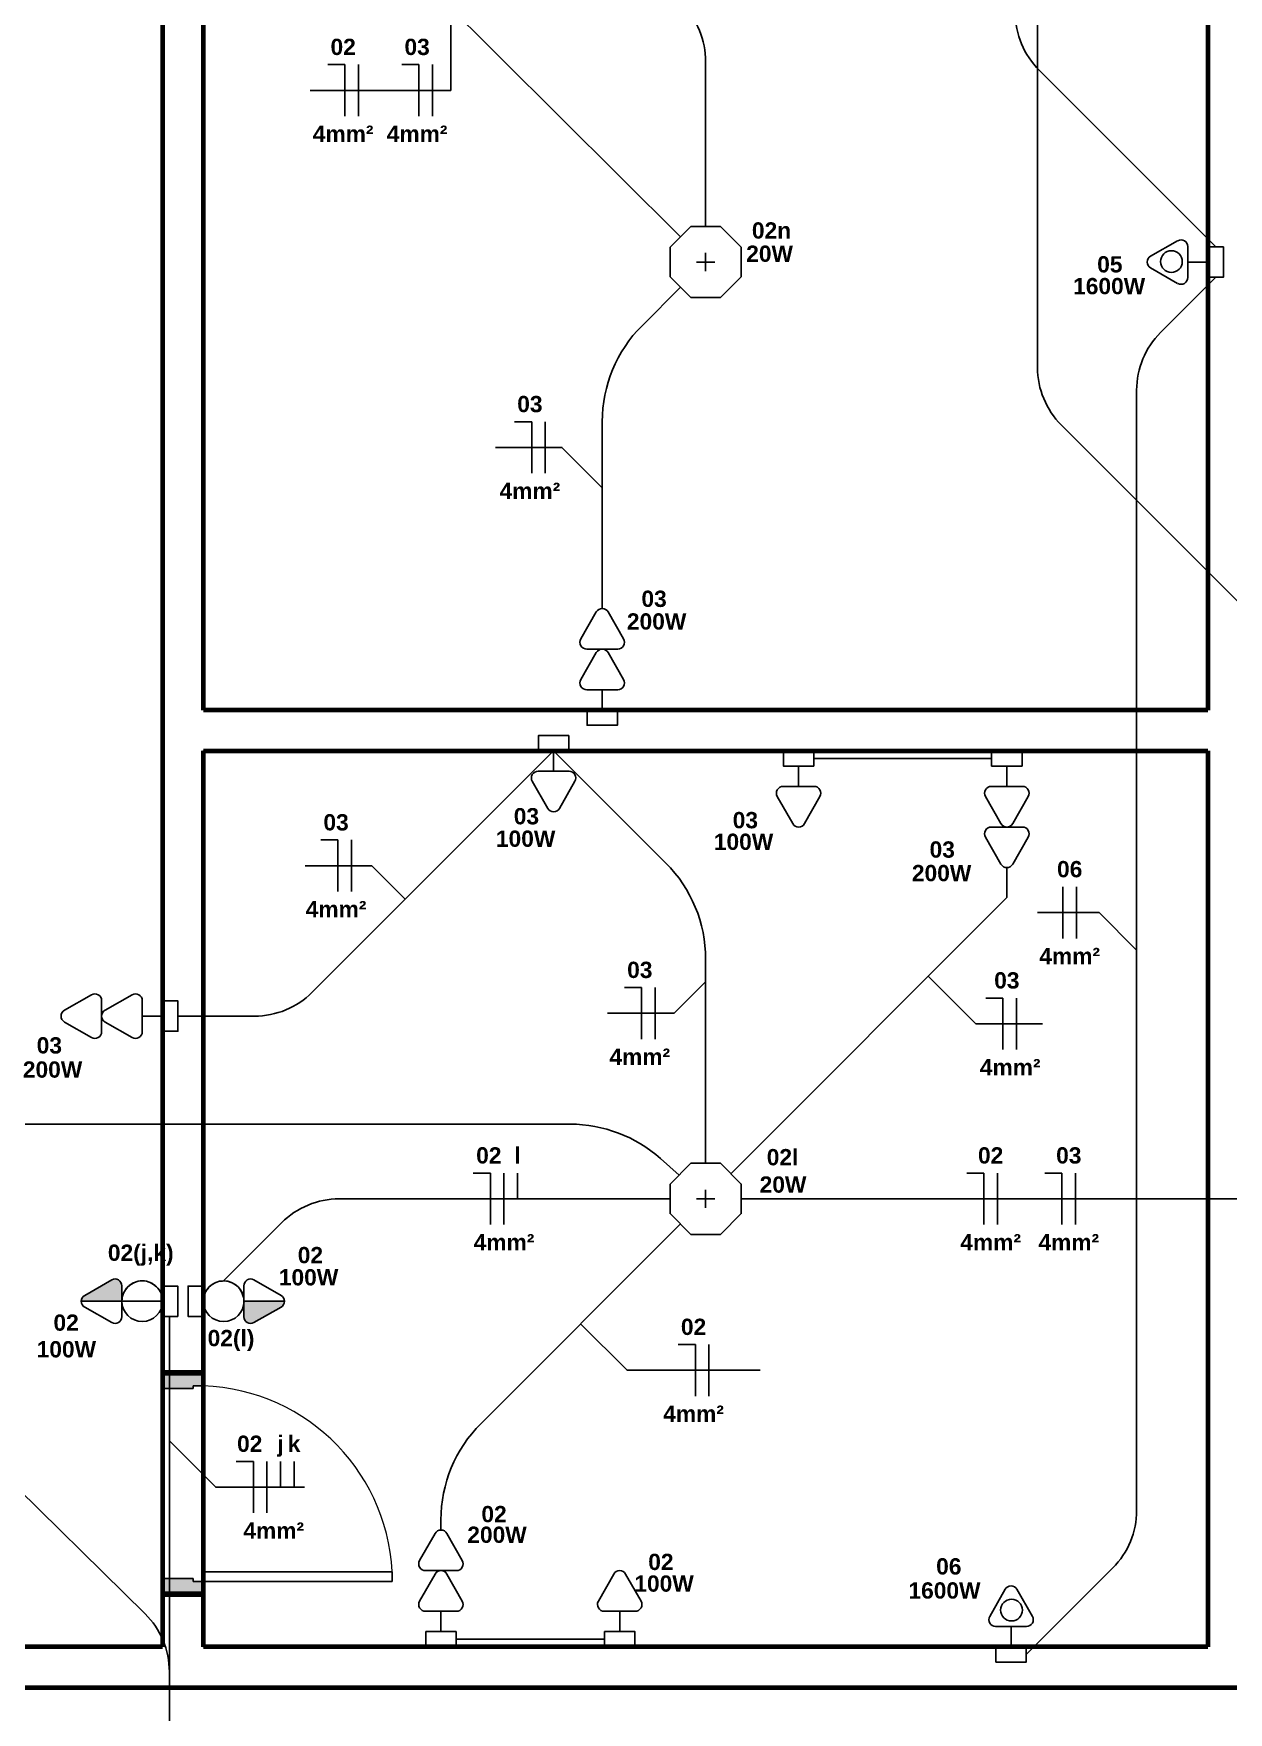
# Model space of a CAD drawing. Extents: x 1450 to 1868, y 82 to 351.
# Drawn here: x 1638.8 to 1643.21, y 258.38 to 264.56 of the extents above; entities that cross this region are included whole.
import ezdxf
from ezdxf.enums import TextEntityAlignment as Align

# ---------------------------------------------------------------- set-up
doc = ezdxf.new("R2010")
doc.units = 0
doc.header["$LTSCALE"] = 0.5
doc.linetypes.add('ELETRODUTO_TETO', pattern=[1000, 1000, 0])
doc.layers.get('0').update_dxf_attribs({"linetype": 'CONTINUOUS'})
for name, color, linetype, lineweight in [('A-DOOR', 31, 'CONTINUOUS', 25), ('A-DOOR-FRAM', 31, 'CONTINUOUS', 9), ('A-WALL', 113, 'CONTINUOUS', 30)]:
    doc.layers.add(name, color=color, linetype=linetype, lineweight=lineweight)
for name, color, linetype in [('ELETRODUTO_TETO', 2, 'CONTINUOUS'), ('FIACAO', 7, 'CONTINUOUS'), ('Iluminação', 7, 'CONTINUOUS'), ('INDICACAO_BIT_FIACAO', 7, 'CONTINUOUS'), ('INDICACAO_CIRCUITO', 2, 'CONTINUOUS'), ('INDICACAO_INTERRUPTOR_FIA', 2, 'CONTINUOUS'), ('INDICACAO_POTENCIA', 1, 'CONTINUOUS'), ('INTERRUPTORES', 1, 'CONTINUOUS'), ('LINHA_DE_CHAMADA', 7, 'CONTINUOUS'), ('LUMINÁRIAS', 3, 'CONTINUOUS'), ('Ref', 5, 'CONTINUOUS'), ('TOMADAS ABNT', 10, 'CONTINUOUS'), ('X_LIGACAO_VIRTUAL_OBJ', 7, 'CONTINUOUS')]:
    doc.layers.add(name, color=color, linetype=linetype)
doc.styles.add('Arial', font='arialbd.ttf', dxfattribs={"height": 100})

# ---------------------------------------------------------------- blocks, each defined once
blk = doc.blocks.new('*U1778', base_point=(608.67, 153.293))
for p, q in [((608.67, 153.483), (608.544, 153.483)), ((608.67, 153.103), (608.67, 153.483))]:
    blk.add_line(p, q)
blk = doc.blocks.new('*U1780', base_point=(576.818, 148.746))
blk.add_line((576.818, 148.556), (576.818, 148.936))
blk = doc.blocks.new('*U1797', base_point=(665.55, 144.199))
blk.add_line((665.55, 144.199), (665.55, 144.389))
blk = doc.blocks.new('*U2058', base_point=(1463.7919, 179.4635))
at = {"xscale": 0.5000000000000001, "yscale": 0.5000000000000001, "zscale": 0.5000000000000001}
for name, p in [('*U1778', (1463.7169, 179.4635)), ('*U1780', (1463.7669, 179.4635)), ('*U1797', (1463.8169, 179.4635)), ('*U1797', (1463.8669, 179.4635))]:
    blk.add_blockref(name, p, dxfattribs=at)
blk = doc.blocks.new('*U2042', base_point=(1464.2921, 182.3001))
at = {"xscale": 0.5, "yscale": 0.5, "zscale": 0.5}
for name, p in [('*U1778', (1464.2987, 182.3001)), ('*U1780', (1464.3487, 182.3001))]:
    blk.add_blockref(name, p, dxfattribs=at)
blk = doc.blocks.new('*U2031', base_point=(1465.0244, 181.0734))
at = {"xscale": 0.5, "yscale": 0.5, "zscale": 0.5}
for name, p in [('*U1778', (1464.9744, 181.0734)), ('*U1780', (1465.0244, 181.0734)), ('*U1797', (1465.0744, 181.0734))]:
    blk.add_blockref(name, p, dxfattribs=at)
blk = doc.blocks.new('*U2018', base_point=(1466.7885, 181.499))
at = {"xscale": 0.5, "yscale": 0.5, "zscale": 0.5}
for name, p in [('*U1778', (1466.7951, 181.499)), ('*U1780', (1466.8451, 181.499))]:
    blk.add_blockref(name, p, dxfattribs=at)
blk = doc.blocks.new('*U2017', base_point=(1465.7225, 180.4419))
at = {"xscale": 0.5, "yscale": 0.5, "zscale": 0.5}
for name, p in [('*U1778', (1465.7292, 180.4419)), ('*U1780', (1465.7792, 180.4419))]:
    blk.add_blockref(name, p, dxfattribs=at)
blk = doc.blocks.new('*U2016', base_point=(1465.4061, 181.7567))
at = {"xscale": 0.5, "yscale": 0.5, "zscale": 0.5}
for name, p in [('*U1778', (1465.4127, 181.7567)), ('*U1780', (1465.4627, 181.7567))]:
    blk.add_blockref(name, p, dxfattribs=at)
blk = doc.blocks.new('*U2014', base_point=(1467.6495, 181.0734))
at = {"xscale": 0.5, "yscale": 0.5, "zscale": 0.5}
for name, p in [('*U1778', (1467.6245, 181.0734)), ('*U1780', (1467.6745, 181.0734))]:
    blk.add_blockref(name, p, dxfattribs=at)
blk = doc.blocks.new('*U2013', base_point=(1467.2595, 181.0734))
at = {"xscale": 0.5, "yscale": 0.5, "zscale": 0.5}
for name, p in [('*U1778', (1467.2345, 181.0734)), ('*U1780', (1467.2845, 181.0734))]:
    blk.add_blockref(name, p, dxfattribs=at)
blk = doc.blocks.new('*U2009', base_point=(1467.7382, 182.1275))
at = {"xscale": 0.5, "yscale": 0.5, "zscale": 0.5}
for p in [(1467.7132, 182.1275), (1467.7632, 182.1275)]:
    blk.add_blockref('*U1780', p, dxfattribs=at)
blk = doc.blocks.new('*U1986', base_point=(1464.9926, 183.8404))
at = {"xscale": 0.5, "yscale": 0.5, "zscale": 0.5}
for name, p in [('*U1778', (1464.9992, 183.8404)), ('*U1780', (1465.0492, 183.8404))]:
    blk.add_blockref(name, p, dxfattribs=at)
blk = doc.blocks.new('*U1965', base_point=(1464.5835, 185.1558))
at = {"xscale": 0.5, "yscale": 0.5, "zscale": 0.5}
for name, p in [('*U1778', (1464.5902, 185.1558)), ('*U1780', (1464.6402, 185.1558))]:
    blk.add_blockref(name, p, dxfattribs=at)
blk = doc.blocks.new('*U1964', base_point=(1464.1935, 185.1558))
at = {"xscale": 0.5, "yscale": 0.5, "zscale": 0.5}
for name, p in [('*U1778', (1464.2002, 185.1558)), ('*U1780', (1464.2502, 185.1558))]:
    blk.add_blockref(name, p, dxfattribs=at)
blk = doc.blocks.new('*U750', base_point=(-33254.58, 38428.44))
at = {"linetype": 'ByBlock'}
blk.add_lwpolyline([(-33254.58, 38428.44), (-33343.51, 38339.52, -0.198912), (-33364.72, 38330.73), (-33392.98, 38330.73)], format="xyb", dxfattribs=at)
blk = doc.blocks.new('*U745', base_point=(-33383.56, 38226.38))
at = {"linetype": 'ByBlock'}
blk.add_arc((-33376.13, 38225.74), 7.45, 360, 175, dxfattribs=at)
blk = doc.blocks.new('*U744', base_point=(-33413.58, 38225.74))
at = {"linetype": 'ByBlock'}
blk.add_arc((-33406.08, 38225.74), 7.5, 0, 180, dxfattribs=at)
blk = doc.blocks.new('*U728', base_point=(-33198.58, 38621.53))
at = {"linetype": 'ByBlock'}
blk.add_lwpolyline([(-33198.58, 38621.53), (-33198.58, 38682.22, 0.198912), (-33207.37, 38703.43), (-33269.88, 38765.94)], format="xyb", dxfattribs=at)
blk = doc.blocks.new('*U708', base_point=(-33211.67, 38263.44))
at = {"linetype": 'ByBlock'}
blk.add_lwpolyline([(-33211.67, 38263.44), (-33333.53, 38263.44, 0.199257), (-33354.77, 38254.63), (-33376.11, 38233.23)], format="xyb", dxfattribs=at)
blk = doc.blocks.new('*U707', base_point=(-33368.68, 38225.74))
at = {"linetype": 'ByBlock'}
blk.add_lwpolyline([(-33368.68, 38225.74), (-33368.67, 38225.74)], dxfattribs=at)
blk = doc.blocks.new('*U706', base_point=(-33521.86, 38071.16))
blk.add_hatch(color=256).paths.add_polyline_path([(-33508.16, 38068.99, 0.269143), (-33506.9, 38071.16), (-33521.86, 38071.16), (-33521.86, 38065.47, 0.575867), (-33518.12, 38063.29)])
for p, q in [((-33521.86, 38076.85), (-33521.86, 38071.16)), ((-33508.16, 38073.33), (-33518.12, 38079.02)), ((-33521.86, 38071.16), (-33521.86, 38065.47)), ((-33521.86, 38071.16), (-33506.9, 38071.16)), ((-33518.12, 38063.29), (-33508.16, 38068.99))]:
    blk.add_line(p, q)
for centre, start, end in [((-33519.36, 38076.85), 60.25512, 180), ((-33509.4, 38071.16), 299.74488, 60.25512), ((-33519.36, 38065.47), 180, 299.74488)]:
    blk.add_arc(centre, 2.5, start, end)
blk = doc.blocks.new('*U705', base_point=(-33521.86, 38071.16))
blk.add_lwpolyline([(-33521.86, 38076.76), (-33521.86, 38065.55), (-33527.47, 38065.55), (-33527.47, 38076.76)], close=True)
blk.add_circle((-33514.36, 38071.16), 7.5)
blk = doc.blocks.new('*U704', base_point=(-33396.1, 37964.78))
at = {"linetype": 'ByBlock'}
blk.add_lwpolyline([(-33396.1, 37964.78), (-33396.1, 38220.13)], dxfattribs=at)
blk = doc.blocks.new('*U703', base_point=(-33552.37, 38084.74))
blk.add_hatch(color=256).paths.add_polyline_path([(-33538.67, 38082.57, 0.269143), (-33537.41, 38084.74), (-33552.37, 38084.74), (-33552.37, 38079.05, 0.575867), (-33548.63, 38076.88)])
for p, q in [((-33552.37, 38090.43), (-33552.37, 38084.74)), ((-33538.67, 38086.91), (-33548.63, 38092.6)), ((-33552.37, 38084.74), (-33552.37, 38079.05)), ((-33552.37, 38084.74), (-33537.41, 38084.74)), ((-33548.63, 38076.88), (-33538.67, 38082.57))]:
    blk.add_line(p, q)
for centre, start, end in [((-33549.87, 38090.43), 60.25512, 180), ((-33539.91, 38084.74), 299.74488, 60.25512), ((-33549.87, 38079.05), 180, 299.74488)]:
    blk.add_arc(centre, 2.5, start, end)
blk = doc.blocks.new('*U702', base_point=(-33530.26, 38080.92))
blk.add_line((-33530.26, 38080.92), (-33515.26, 38080.92))
blk.add_lwpolyline([(-33530.26, 38086.52), (-33530.26, 38075.32), (-33535.86, 38075.32), (-33535.86, 38086.52)], close=True)
blk.add_circle((-33522.76, 38080.92), 7.5)
blk = doc.blocks.new('CasaPrincipal')
at = {"layer": 'A-WALL', "lineweight": 70}
for p, q in [((-31365.91, 39217.3), (-31365.91, 39547.3)), ((-30995.91, 39547.3), (-30995.91, 39217.3)), ((-31380.91, 39472.3), (-31380.91, 38872.3)), ((-30995.91, 39217.3), (-31365.91, 39217.3)), ((-31365.91, 38872.3), (-31365.91, 39202.3)), ((-31365.91, 39202.3), (-30995.91, 39202.3)), ((-30995.91, 39202.3), (-30995.91, 38872.3)), ((-31380.91, 38973.43), (-31365.91, 38973.43)), ((-31365.91, 38891.43), (-31380.91, 38891.43)), ((-31380.91, 38872.3), (-31760.91, 38872.3)), ((-30995.91, 38872.3), (-31365.91, 38872.3)), ((-31775.91, 38857.3), (-30970.91, 38857.3))]:
    blk.add_line(p, q, dxfattribs=at)
at = {"layer": 'A-WALL', "lineweight": 9}
blk.add_line((-31366.01, 39202.4), (-31366.01, 38872.2), dxfattribs=at)
at = {"layer": 'A-WALL'}
for p, q in [((-31380.91, 38972.43), (-31380.91, 38973.43)), ((-31365.91, 38973.43), (-31365.91, 38972.43)), ((-31380.91, 38897.43), (-31380.91, 38967.43)), ((-31365.91, 38968.43), (-31365.91, 38896.43)), ((-31380.91, 38891.43), (-31380.91, 38892.43)), ((-31365.91, 38892.43), (-31365.91, 38891.43))]:
    blk.add_line(p, q, dxfattribs=at)
blk = doc.blocks.new('*U375', base_point=(-31709.82, 40062.2))
at = {"linetype": 'ByBlock'}
blk.add_lwpolyline([(-31709.82, 40062.2), (-31709.82, 39988.82, 0.198912), (-31701.03, 39967.6), (-31422.4, 39688.97, 0.198912), (-31401.19, 39680.18), (-31088.67, 39680.18, -0.414214), (-31058.67, 39650.18), (-31058.67, 39343.47, 0.198912), (-31049.88, 39322.26), (-30703.11, 38975.49)], format="xyb", dxfattribs=at)
blk = doc.blocks.new('*U374', base_point=(-30993.01, 39376.7))
at = {"linetype": 'ByBlock'}
blk.add_lwpolyline([(-30993.01, 39376.7), (-31013.37, 39356.34, 0.198912), (-31022.16, 39335.12), (-31022.16, 38922.57, -0.198912), (-31030.95, 38901.36), (-31062.81, 38869.5)], format="xyb", dxfattribs=at)
blk = doc.blocks.new('*U373', base_point=(-31719.32, 40062.2))
at = {"linetype": 'ByBlock'}
blk.add_lwpolyline([(-31719.32, 40062.2), (-31719.32, 39984.88, 0.198912), (-31710.53, 39963.67), (-31426.34, 39679.47, 0.198912), (-31405.12, 39670.68), (-31096.83, 39670.68, -0.414214), (-31066.83, 39640.68), (-31066.83, 39474.15, 0.198912), (-31058.04, 39452.93), (-30993.01, 39387.91)], format="xyb", dxfattribs=at)
blk = doc.blocks.new('*U358', base_point=(-46708.99, 18196.04))
at = {"linetype": 'ByBlock'}
blk.add_lwpolyline([(-46708.99, 18196.04), (-46708.99, 18320.5, 0.201205), (-46717.96, 18341.9), (-46892.13, 18513.02)], format="xyb", dxfattribs=at)
blk = doc.blocks.new('*U343', base_point=(-46603.35, 18332.5))
at = {"linetype": 'ByBlock'}
blk.add_lwpolyline([(-46603.35, 18332.5), (-46548.72, 18332.5)], dxfattribs=at)
blk = doc.blocks.new('*U342', base_point=(-46520.73, 18485.44))
at = {"linetype": 'ByBlock'}
blk.add_lwpolyline([(-46520.73, 18485.44), (-46594.31, 18411.86, 0.198912), (-46608.95, 18376.5), (-46608.95, 18372.72)], format="xyb", dxfattribs=at)
blk = doc.blocks.new('*U341', base_point=(-46511.47, 18507.79))
at = {"linetype": 'ByBlock'}
blk.add_lwpolyline([(-46511.47, 18507.79), (-46511.47, 18583, 0.198912), (-46526.11, 18618.35), (-46567.46, 18659.7)], format="xyb", dxfattribs=at)
blk = doc.blocks.new('*U340', base_point=(-46406.13, 18656.9))
at = {"linetype": 'ByBlock'}
blk.add_lwpolyline([(-46406.13, 18656.9), (-46406.13, 18656.9), (-46471.62, 18656.9)], dxfattribs=at)
blk = doc.blocks.new('*U339', base_point=(-46502.21, 18503.95))
at = {"linetype": 'ByBlock'}
blk.add_lwpolyline([(-46502.21, 18503.95), (-46400.52, 18605.64), (-46400.52, 18616.67)], dxfattribs=at)
blk = doc.blocks.new('*U328', base_point=(-46498.38, 18494.7))
at = {"linetype": 'ByBlock'}
blk.add_lwpolyline([(-46498.38, 18494.7), (-46187.06, 18494.7)], dxfattribs=at)
blk = doc.blocks.new('*U327', base_point=(-46888.38, 18522.2))
at = {"linetype": 'ByBlock'}
blk.add_lwpolyline([(-46888.38, 18522.2), (-46561.38, 18522.2, -0.183989), (-46528.12, 18509.53), (-46521.26, 18503.42)], format="xyb", dxfattribs=at)
blk = doc.blocks.new('*U323', base_point=(-46520.73, 18830.44))
at = {"linetype": 'ByBlock'}
blk.add_lwpolyline([(-46520.73, 18830.44), (-46534.91, 18816.26, 0.198912), (-46549.55, 18780.9), (-46549.55, 18712.12)], format="xyb", dxfattribs=at)
blk = doc.blocks.new('*U318', base_point=(-46641.44, 19079.13))
at = {"linetype": 'ByBlock'}
blk.add_lwpolyline([(-46641.44, 19079.13), (-46641.44, 18989.97, 0.199381), (-46626.74, 18954.55), (-46520.74, 18848.94)], format="xyb", dxfattribs=at)
blk = doc.blocks.new('*U317', base_point=(-46650.7, 19082.97))
at = {"linetype": 'ByBlock'}
blk.add_lwpolyline([(-46650.7, 19082.97), (-46779.32, 18954.34, 0.198912), (-46793.97, 18918.99), (-46793.97, 18835.34)], format="xyb", dxfattribs=at)
blk = doc.blocks.new('*U291', base_point=(-46555.9, 19648.24))
at = {"layer": 'LUMINÁRIAS'}
blk.add_lwpolyline([(-46574.05, 19655.76), (-46574.05, 19640.72), (-46563.42, 19630.09), (-46548.38, 19630.09), (-46537.75, 19640.72), (-46537.75, 19655.76), (-46548.38, 19666.39), (-46563.42, 19666.39)], close=True, dxfattribs=at)
for points in [[(-46560.57, 19648.24), (-46551.23, 19648.24)], [(-46555.9, 19652.91), (-46555.9, 19643.57)]]:
    blk.add_lwpolyline(points, dxfattribs=at)
blk = doc.blocks.new('*U225', base_point=(-47044.92, 18292.66))
for p, q in [((-47047.09, 18313.87), (-47052.78, 18303.91)), ((-47037.06, 18303.91), (-47042.75, 18313.87)), ((-47050.61, 18300.16), (-47044.92, 18300.16)), ((-47044.92, 18300.16), (-47039.23, 18300.16)), ((-47044.92, 18292.66), (-47044.92, 18300.16))]:
    blk.add_line(p, q)
blk.add_lwpolyline([(-47050.52, 18292.66), (-47039.32, 18292.66), (-47039.32, 18287.06), (-47050.52, 18287.06)], close=True)
blk.add_circle((-47044.75, 18306.21), 4.02)
for centre, start, end in [((-47044.92, 18312.63), 29.74488, 150.25512), ((-47050.61, 18302.66), 150.25512, 270), ((-47039.23, 18302.66), 270, 29.74488)]:
    blk.add_arc(centre, 2.5, start, end)
blk = doc.blocks.new('*U182', base_point=(-47232.98, 17801.8))
for p, q in [((-47235.15, 17823), (-47240.84, 17813.04)), ((-47225.11, 17813.04), (-47230.81, 17823)), ((-47238.67, 17809.3), (-47232.98, 17809.3)), ((-47232.98, 17809.3), (-47227.29, 17809.3)), ((-47232.98, 17801.8), (-47232.98, 17809.3))]:
    blk.add_line(p, q)
blk.add_lwpolyline([(-47238.58, 17801.8), (-47227.37, 17801.8), (-47227.37, 17796.2), (-47238.58, 17796.2)], close=True)
blk.add_circle((-47232.8, 17815.35), 4.02)
for centre, start, end in [((-47232.98, 17821.76), 29.74488, 150.25512), ((-47238.67, 17811.8), 150.25512, 270), ((-47227.29, 17811.8), 270, 29.74488)]:
    blk.add_arc(centre, 2.5, start, end)
blk = doc.blocks.new('*U161', base_point=(-46973.18, 18081.1))
for p, q in [((-46975.35, 18102.3), (-46981.04, 18092.34)), ((-46965.32, 18092.34), (-46971.01, 18102.3)), ((-46978.87, 18088.6), (-46973.18, 18088.6)), ((-46973.18, 18081.1), (-46973.18, 18088.6)), ((-46973.18, 18088.6), (-46967.49, 18088.6))]:
    blk.add_line(p, q)
blk.add_lwpolyline([(-46978.78, 18081.1), (-46967.58, 18081.1), (-46967.58, 18075.5), (-46978.78, 18075.5)], close=True)
for centre, start, end in [((-46973.18, 18101.06), 29.74488, 150.25512), ((-46978.87, 18091.1), 150.25512, 270), ((-46967.49, 18091.1), 270, 29.74488)]:
    blk.add_arc(centre, 2.5, start, end)
blk = doc.blocks.new('*U160', base_point=(-46797.5, 18314.83))
for p, q in [((-46799.67, 18336.03), (-46805.36, 18326.07)), ((-46789.63, 18326.07), (-46795.33, 18336.03)), ((-46803.19, 18322.33), (-46797.5, 18322.33)), ((-46797.5, 18314.83), (-46797.5, 18322.33)), ((-46797.5, 18322.33), (-46791.81, 18322.33))]:
    blk.add_line(p, q)
blk.add_lwpolyline([(-46803.1, 18314.83), (-46791.89, 18314.83), (-46791.89, 18309.23), (-46803.1, 18309.23)], close=True)
for centre, start, end in [((-46797.5, 18334.79), 29.74488, 150.25512), ((-46803.19, 18324.83), 150.25512, 270), ((-46791.81, 18324.83), 270, 29.74488)]:
    blk.add_arc(centre, 2.5, start, end)
blk = doc.blocks.new('*U159', base_point=(-47248.5, 17661.81))
for p, q in [((-47250.67, 17697.98), (-47256.36, 17688.01)), ((-47240.64, 17688.01), (-47246.33, 17697.98)), ((-47250.67, 17683.01), (-47256.36, 17673.05)), ((-47254.19, 17684.27), (-47248.5, 17684.27)), ((-47248.5, 17684.27), (-47242.81, 17684.27)), ((-47240.64, 17673.05), (-47246.33, 17683.01)), ((-47254.19, 17669.31), (-47248.5, 17669.31)), ((-47248.5, 17661.81), (-47248.5, 17669.31)), ((-47248.5, 17669.31), (-47242.81, 17669.31))]:
    blk.add_line(p, q)
blk.add_lwpolyline([(-47254.1, 17661.81), (-47242.9, 17661.81), (-47242.9, 17656.21), (-47254.1, 17656.21)], close=True)
for centre, start, end in [((-47248.5, 17696.74), 29.74488, 150.25512), ((-47254.19, 17686.77), 150.25512, 270), ((-47248.5, 17681.77), 29.74488, 150.25512), ((-47242.81, 17686.77), 270, 29.74488), ((-47254.19, 17671.81), 150.25512, 270), ((-47242.81, 17671.81), 270, 29.74488)]:
    blk.add_arc(centre, 2.5, start, end)
blk = doc.blocks.new('*U158', base_point=(-46752.35, 18149.63))
for p, q in [((-46754.53, 18170.83), (-46760.22, 18160.87)), ((-46744.49, 18160.87), (-46750.18, 18170.83)), ((-46758.05, 18157.13), (-46752.35, 18157.13)), ((-46752.35, 18149.63), (-46752.35, 18157.13)), ((-46752.35, 18157.13), (-46746.66, 18157.13))]:
    blk.add_line(p, q)
blk.add_lwpolyline([(-46757.96, 18149.63), (-46746.75, 18149.63), (-46746.75, 18144.03), (-46757.96, 18144.03)], close=True)
for centre, start, end in [((-46752.35, 18169.59), 29.74488, 150.25512), ((-46758.05, 18159.63), 150.25512, 270), ((-46746.66, 18159.63), 270, 29.74488)]:
    blk.add_arc(centre, 2.5, start, end)
blk = doc.blocks.new('*U157', base_point=(-46752.35, 18149.63))
for p, q in [((-46754.53, 18185.79), (-46760.22, 18175.83)), ((-46744.49, 18175.83), (-46750.18, 18185.79)), ((-46758.05, 18172.09), (-46752.35, 18172.09)), ((-46752.35, 18172.09), (-46746.66, 18172.09)), ((-46754.53, 18170.83), (-46760.22, 18160.87)), ((-46744.49, 18160.87), (-46750.18, 18170.83)), ((-46758.05, 18157.13), (-46752.35, 18157.13)), ((-46752.35, 18149.63), (-46752.35, 18157.13)), ((-46752.35, 18157.13), (-46746.66, 18157.13))]:
    blk.add_line(p, q)
blk.add_lwpolyline([(-46757.96, 18149.63), (-46746.75, 18149.63), (-46746.75, 18144.03), (-46757.96, 18144.03)], close=True)
for centre, start, end in [((-46752.35, 18184.55), 29.74488, 150.25512), ((-46758.05, 18174.59), 150.25512, 270), ((-46752.35, 18169.59), 29.74488, 150.25512), ((-46746.66, 18174.59), 270, 29.74488), ((-46758.05, 18159.63), 150.25512, 270), ((-46746.66, 18159.63), 270, 29.74488)]:
    blk.add_arc(centre, 2.5, start, end)
blk = doc.blocks.new('*U153', base_point=(-47978.19, 17496.47))
for p, q in [((-47980.36, 17532.64), (-47986.05, 17522.68)), ((-47970.32, 17522.68), (-47976.02, 17532.64)), ((-47980.36, 17517.68), (-47986.05, 17507.71)), ((-47983.88, 17518.93), (-47978.19, 17518.93)), ((-47978.19, 17518.93), (-47972.49, 17518.93)), ((-47970.32, 17507.71), (-47976.02, 17517.68)), ((-47983.88, 17503.97), (-47978.19, 17503.97)), ((-47978.19, 17496.47), (-47978.19, 17503.97)), ((-47978.19, 17503.97), (-47972.49, 17503.97))]:
    blk.add_line(p, q)
blk.add_lwpolyline([(-47983.79, 17496.47), (-47972.58, 17496.47), (-47972.58, 17490.87), (-47983.79, 17490.87)], close=True)
for centre, start, end in [((-47978.19, 17531.4), 29.74488, 150.25512), ((-47983.88, 17521.43), 150.25512, 270), ((-47972.49, 17521.43), 270, 29.74488), ((-47978.19, 17516.43), 29.74488, 150.25512), ((-47983.88, 17506.47), 150.25512, 270), ((-47972.49, 17506.47), 270, 29.74488)]:
    blk.add_arc(centre, 2.5, start, end)
blk = doc.blocks.new('*U149', base_point=(-47307.06, 18072.96))
for p, q in [((-47309.23, 18109.12), (-47314.92, 18099.16)), ((-47299.2, 18099.16), (-47304.89, 18109.12)), ((-47309.23, 18094.16), (-47314.92, 18084.2)), ((-47312.75, 18095.42), (-47307.06, 18095.42)), ((-47307.06, 18095.42), (-47301.37, 18095.42)), ((-47299.2, 18084.2), (-47304.89, 18094.16)), ((-47312.75, 18080.46), (-47307.06, 18080.46)), ((-47307.06, 18072.96), (-47307.06, 18080.46)), ((-47307.06, 18080.46), (-47301.37, 18080.46))]:
    blk.add_line(p, q)
blk.add_lwpolyline([(-47312.66, 18072.96), (-47301.46, 18072.96), (-47301.46, 18067.35), (-47312.66, 18067.35)], close=True)
for centre, start, end in [((-47307.06, 18107.88), 29.74488, 150.25512), ((-47312.75, 18097.92), 150.25512, 270), ((-47301.37, 18097.92), 270, 29.74488), ((-47307.06, 18092.92), 29.74488, 150.25512), ((-47312.75, 18082.96), 150.25512, 270), ((-47301.37, 18082.96), 270, 29.74488)]:
    blk.add_arc(centre, 2.5, start, end)
blk = doc.blocks.new('Porta Simples de Abrir - 70x210cm - Marco de Madeira-3450791-Planta Baixa')
at = {"layer": 'A-DOOR-FRAM', "lineweight": 25}
h = blk.add_hatch(color=256, dxfattribs=at)
h.paths.add_polyline_path([(-400, -75), (-350, -75), (-350, 38), (-360, 38), (-360, 75), (-400, 75), (-400, -55.9)], flags=0)
h.paths.add_polyline_path([(350, -75), (400, -75), (400, 75), (360, 75), (359.9, 38), (350, 38), (350, -49.8)], flags=0)
at = {"layer": 'A-DOOR'}
for p, q in [((325, 75), (325, 771)), ((325, 771), (360, 771)), ((360, 771), (360, 75)), ((360, 75), (-360, 75)), ((360, 75), (325, 75)), ((-350, -75), (350, -75))]:
    blk.add_line(p, q, dxfattribs=at)
at = {"layer": 'A-DOOR', "lineweight": 9}
blk.add_arc((360, 50.9), 720.1, 90, 178.07863, dxfattribs=at)
at = {"layer": 'A-DOOR-FRAM', "lineweight": 25}
for p, q in [((-360, 75), (-400, 75)), ((-400, 75), (-400, -75)), ((-360, 38), (-360, 75)), ((360, 75), (360, 38)), ((400, 75), (360, 75)), ((400, -75), (400, 75)), ((-350, 38), (-360, 38)), ((-350, -75), (-350, 38)), ((360, 38), (350, 38)), ((350, 38), (350, -75)), ((-400, -75), (-350, -75)), ((350, -75), (400, -75))]:
    blk.add_line(p, q, dxfattribs=at)

msp = doc.modelspace()

# ---------------------------------------------------------------- linework, layer by layer
at = {"layer": 'LINHA_DE_CHAMADA'}
for points in [[(1640.3412, 264.6583), (1640.3412, 264.3555), (1639.8228, 264.3555)], [(1640.8988, 262.8916), (1640.7502, 263.0402), (1640.5052, 263.0402)], [(1640.173, 261.3765), (1640.0497, 261.4998), (1639.8047, 261.4998)], [(1642.8672, 261.1886), (1642.7285, 261.3273), (1642.5017, 261.3273)], [(1641.2797, 261.0724), (1641.1637, 260.9564), (1640.9187, 260.9564)], [(1642.0997, 261.0931), (1642.2751, 260.9177), (1642.5201, 260.9177)], [(1640.8192, 259.8127), (1640.9902, 259.6417), (1641.4802, 259.6417)], [(1639.3045, 259.382), (1639.4754, 259.2112), (1639.8024, 259.2112)]]:
    msp.add_lwpolyline(points, dxfattribs=at)
at = {"layer": 'Ref'}
msp.add_lwpolyline([(1639.4287, 259.896), (1639.4287, 259.896)], dxfattribs=at)
msp.add_lwpolyline([(1639.4287, 259.896), (1639.4287, 259.896)], dxfattribs=at)
msp.add_lwpolyline([(1639.4287, 259.896), (1639.4287, 259.896)], dxfattribs=at)

# ---------------------------------------------------------------- block references
at = {"layer": 'A-DOOR', "xscale": 0.00100000000000115, "yscale": 0.00100000000000115, "zscale": 0.00100000000000115, "rotation": 269.9999999999995}
msp.add_blockref('Porta Simples de Abrir - 70x210cm - Marco de Madeira-3450791-Planta Baixa', (1639.3547, 259.2244), dxfattribs=at)
at = {"layer": 'A-WALL', "color": 1, "xscale": 0.01000000108748102, "yscale": 0.01000000108748102, "zscale": 0.01000000108748102}
msp.add_blockref('CasaPrincipal', (1953.0888, -130.0999), dxfattribs=at)
at = {"layer": 'ELETRODUTO_TETO', "linetype": 'ELETRODUTO_TETO', "xscale": 0.01000000108748102, "yscale": 0.01000000108748102, "zscale": 0.01000000108748102}
for name, p in [('*U373', (1635.8956, 270.5221)), ('*U375', (1635.9906, 270.5221)), ('*U317', (1639.8874, 266.1558)), ('*U318', (1639.9799, 266.1175)), ('*U728', (1641.2797, 263.854)), ('*U374', (1643.1587, 263.6671)), ('*U323', (1641.1871, 263.6306)), ('*U750', (1640.7198, 261.9231)), ('*U341', (1641.2797, 260.404)), ('*U340', (1642.3331, 261.8951)), ('*U339', (1641.3722, 260.3657)), ('*U327', (1637.5106, 260.5481)), ('*U358', (1639.3045, 257.2865)), ('*U708', (1641.1488, 260.2731)), ('*U328', (1641.4106, 260.2731)), ('*U342', (1641.1871, 260.1806)), ('*U704', (1639.3045, 257.2865)), ('*U343', (1640.3609, 258.6511))]:
    msp.add_blockref(name, p, dxfattribs=at)
at = {"layer": 'FIACAO'}
for name, p in [('*U1964', (1639.9446, 264.3555)), ('*U1965', (1640.217, 264.3555)), ('*U1986', (1640.6324, 263.0402)), ('*U2042', (1639.9185, 261.4998)), ('*U2009', (1642.6205, 261.3273)), ('*U2016', (1641.0372, 260.9564)), ('*U2018', (1642.3678, 260.9177)), ('*U2013', (1642.3294, 260.2731)), ('*U2014', (1642.6172, 260.2731)), ('*U2017', (1641.2352, 259.6417)), ('*U2058', (1639.6889, 259.2112))]:
    msp.add_blockref(name, p, dxfattribs=at)
at = {"layer": 'FIACAO', "rotation": 0.0019514461298451}
msp.add_blockref('*U2031', (1640.537, 260.2731), dxfattribs=at)
at = {"layer": 'Iluminação', "xscale": 0.007210252382215969, "yscale": 0.007210252382215969, "zscale": 0.007210252382215969}
for p in [(1641.2797, 263.7231), (1641.2797, 260.2731)]:
    msp.add_blockref('*U291', p, dxfattribs=at)
at = {"layer": 'INTERRUPTORES', "linetype": 'ELETRODUTO_TETO', "xscale": 0.01000000108748102, "yscale": 0.01000000108748102, "zscale": 0.01000000108748102}
for name, p in [('*U744', (1639.1297, 259.896)), ('*U745', (1639.43, 259.9025))]:
    msp.add_blockref(name, p, dxfattribs=at)
at = {"layer": 'INTERRUPTORES', "xscale": 0.01000000108748102, "yscale": 0.01000000108748102, "zscale": 0.01000000108748102, "rotation": 180}
msp.add_blockref('*U702', (1639.2797, 259.896), dxfattribs=at)
at = {"layer": 'INTERRUPTORES', "xscale": 0.01000000108748102, "yscale": 0.01000000108748102, "zscale": 0.01000000108748102}
msp.add_blockref('*U705', (1639.4297, 259.896), dxfattribs=at)
at = {"layer": 'TOMADAS ABNT', "xscale": 0.01000000108748102, "yscale": 0.01000000108748102, "zscale": 0.01000000108748102}
for name, p, rotation in [('*U225', (1643.1307, 263.7231), 89.99999999999967), ('*U161', (1640.7198, 261.9231), 179.9999999999997), ('*U160', (1641.6222, 261.8671), 179.9999999999997), ('*U159', (1642.3891, 261.8671), 179.9999999999997), ('*U149', (1639.2797, 260.946), 89.99999999999967), ('*U703', (1639.1297, 259.896), 180)]:
    msp.add_blockref(name, p, dxfattribs=dict(at, rotation=rotation))
for name, p in [('*U153', (1640.8988, 262.0731)), ('*U706', (1639.5787, 259.896)), ('*U157', (1640.3048, 258.6792)), ('*U158', (1640.9632, 258.6792)), ('*U182', (1642.4047, 258.6231))]:
    msp.add_blockref(name, p, dxfattribs=at)
at = {"layer": 'X_LIGACAO_VIRTUAL_OBJ', "xscale": 0.01000000108748102, "yscale": 0.01000000108748102, "zscale": 0.01000000108748102}
msp.add_blockref('*U707', (1639.5787, 259.896), dxfattribs=at)

# ---------------------------------------------------------------- texts
at = {"layer": 'INDICACAO_BIT_FIACAO', "style": 'Arial'}
for p in [(1639.9446, 264.2255), (1640.217, 264.2255), (1640.6324, 262.9102), (1639.9185, 261.3698), (1642.6205, 261.1973), (1641.0372, 260.8264), (1642.4013, 260.7877), (1640.537, 260.1431), (1642.3294, 260.1431), (1642.6172, 260.1431), (1641.2352, 259.5117), (1639.6889, 259.0812)]:
    msp.add_text('4mm²', height=0.06, dxfattribs=at).set_placement(p, align=Align.TOP_CENTER)
at = {"layer": 'INDICACAO_CIRCUITO', "style": 'Arial'}
for s, p in [('02', (1639.9446, 264.4855)), ('03', (1640.217, 264.4855)), ('03', (1640.6324, 263.1702)), ('03', (1639.9185, 261.6298)), ('06', (1642.6205, 261.4573)), ('03', (1641.0372, 261.0864)), ('03', (1642.389, 261.0477)), ('02', (1640.4811, 260.4031)), ('02', (1642.3294, 260.4031)), ('03', (1642.6172, 260.4031)), ('02', (1641.2352, 259.7717)), ('02', (1639.6005, 259.3412))]:
    msp.add_text(s, height=0.06, dxfattribs=at).set_placement(p, align=Align.CENTER)
for s, p in [('02n', (1641.4501, 263.8094)), ('05', (1642.7218, 263.6847)), ('03', (1641.0432, 262.453)), ('03', (1640.573, 261.6522)), ('03', (1641.3794, 261.6378)), ('03', (1642.1045, 261.5296)), ('03', (1638.8159, 260.8083)), ('02l', (1641.5047, 260.3965)), ('02(j,k)', (1639.078, 260.0447)), ('02', (1639.7773, 260.0359)), ('02', (1638.8776, 259.7872)), ('02(l)', (1639.4455, 259.7304)), ('02', (1640.4538, 259.082)), ('02', (1641.0683, 258.906)), ('06', (1642.1287, 258.8895))]:
    msp.add_text(s, height=0.06, dxfattribs=at).set_placement(p)
at = {"layer": 'INDICACAO_INTERRUPTOR_FIA', "style": 'Arial'}
for s, p in [('l', (1640.587, 260.4031)), ('j', (1639.7139, 259.3412)), ('k', (1639.7639, 259.3412))]:
    msp.add_text(s, height=0.06, dxfattribs=at).set_placement(p, align=Align.CENTER)
at = {"layer": 'INDICACAO_POTENCIA', "style": 'Arial'}
for s, p in [('20W', (1641.4291, 263.7238)), ('1600W', (1642.6331, 263.6045)), ('200W', (1640.9896, 262.3695)), ('100W', (1640.5072, 261.5694)), ('100W', (1641.3098, 261.5581)), ('200W', (1642.0393, 261.4428)), ('200W', (1638.7649, 260.7193)), ('20W', (1641.4786, 260.2957)), ('100W', (1639.7077, 259.9541)), ('100W', (1638.8157, 259.689)), ('200W', (1640.4018, 259.006)), ('100W', (1641.017, 258.8262)), ('1600W', (1642.0266, 258.8008))]:
    msp.add_text(s, height=0.06, dxfattribs=at).set_placement(p)

doc.saveas('drawing.dxf')
